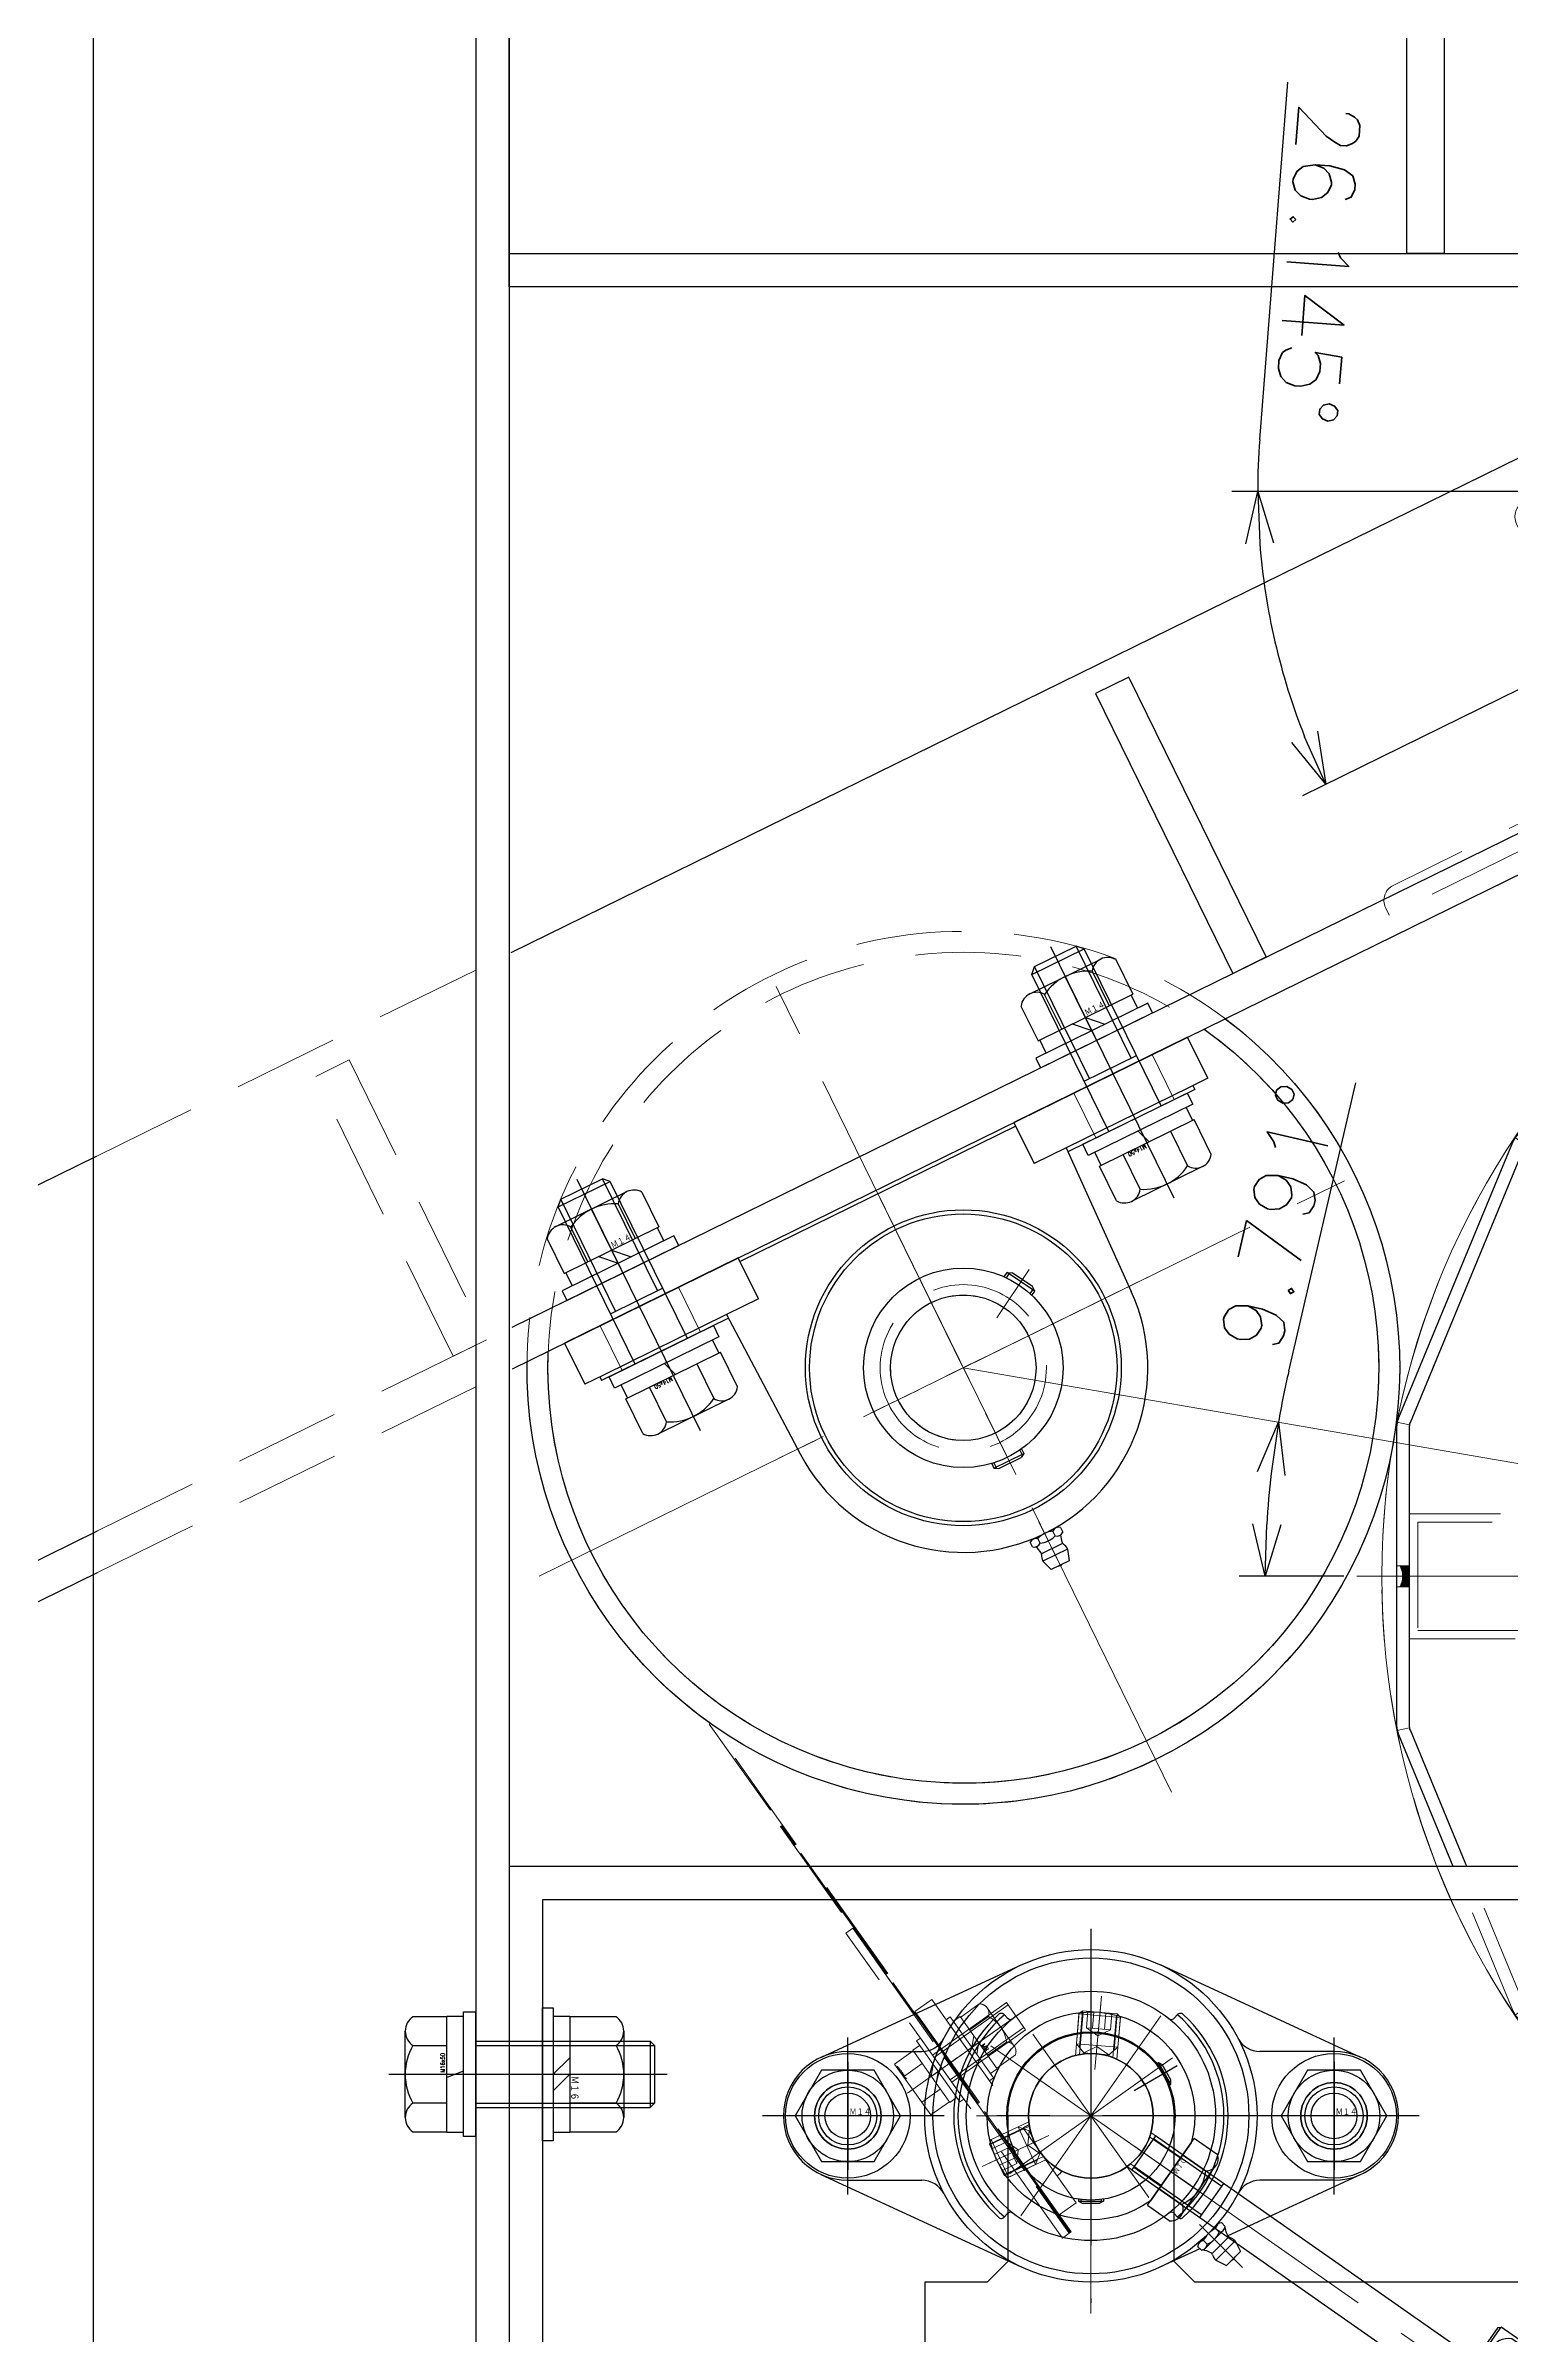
# Model space of a CAD drawing. Header units: millimetres. Extents: x -8731 to 85711, y -14522 to 31379.
# Drawn here: x 24417 to 24769, y 17701 to 18252 of the extents above; entities that cross this region are included whole.
import ezdxf

# ---------------------------------------------------------------- set-up
doc = ezdxf.new("R2010")
doc.units = ezdxf.units.MM
doc.header["$LTSCALE"] = 4
doc.header["$PDMODE"] = 99
doc.header["$PDSIZE"] = 1
for name, pattern in [('CENTER2', [28.575, 19.05, -3.175, 3.175, -3.175]), ('HIDDEN', [9.525, 6.35, -3.175]), ('PHANTOM2', [31.75, 15.875, -3.175, 3.175, -3.175, 3.175, -3.175])]:
    doc.linetypes.add(name, pattern=pattern)
for name, color, linetype, lineweight in [('04_HIDDEN', 2, 'HIDDEN', 13), ('05_CENTER', 4, 'CENTER2', 13), ('06_PHANTOM', 2, 'PHANTOM2', 13)]:
    doc.layers.add(name, color=color, linetype=linetype, lineweight=lineweight)
doc.layers.add('10_DRAFT', color=8, linetype='Continuous', lineweight=0, plot=False)
doc.styles.add('KANJI0', font='txt.shx', dxfattribs={"width": 0.9, "height": 30, "bigfont": 'bigfont'})
doc.styles.add('KSS_TXT', font='txt.shx', dxfattribs={"bigfont": 'extfont2.shx'})
doc.styles.add('KSS_TXT_L', font='txt.shx', dxfattribs={"height": 9, "bigfont": 'extfont2.shx'})
doc.dimstyles.new('KSS_DIM', dxfattribs={"dimscale": 3, "dimtxt": 3, "dimasz": 2.5, "dimexe": 1.25, "dimexo": 0.625, "dimtad": 1, "dimdsep": 46, "dimtxsty": 'KSS_TXT', "dimblk": 'OPEN30', "dimcen": 0, "dimazin": 2, "dimtfac": 0.75, "dimtmove": 0, "dimatfit": 3, "dimldrblk": 'OPEN30', "dimfxl": 1, "dimtolj": 1, "dimarcsym": 0})

# ---------------------------------------------------------------- blocks, each defined once
blk = doc.blocks.new('M14Nv_1_1_1')
at = {"color": 0, "linetype": 'CENTER2'}
for p, q in [((0, -18.89), (0, 18.89)), ((18.89, 0), (-18.89, 0))]:
    blk.add_line(p, q, dxfattribs=at)
at = {"color": 0}
for p, q in [((-6.35, 11), (-12.7, 0)), ((6.35, 11), (-6.35, 11)), ((12.7, 0), (6.35, 11)), ((-12.7, 0), (-6.35, -11)), ((6.35, -11), (12.7, 0)), ((-6.35, -11), (6.35, -11))]:
    blk.add_line(p, q, dxfattribs=at)
for radius in [15, 11, 7, 5.5]:
    blk.add_circle((0, 0), radius, dxfattribs=at)
at = {"layer": '10_DRAFT', "ltscale": 3, "style": 'KANJI0', "width": 0.82}
blk.add_text('Ｍ１４', height=1.5, dxfattribs=at).set_placement((0.39, 0.1))
blk = doc.blocks.new('MUCAFL206a_1_1')
at = {"color": 0, "linetype": 'CENTER2'}
for p, q in [((0, -45), (0, 45)), ((-26.16, 26.16), (-36.49, 36.49)), ((-58.5, -13), (-58.5, 13)), ((58.5, -13), (58.5, 13)), ((-79, 0), (79, 0)), ((-20.78, -12), (-10.39, -6))]:
    blk.add_line(p, q, dxfattribs=at)
at = {"color": 0}
for p, q in [((-35.99, 32.6), (-32.6, 35.99)), ((-34.72, 30.05), (-30.05, 34.72)), ((-29.17, 33.13), (-33.13, 29.17)), ((-30.05, 34.72), (-32.6, 35.99)), ((-26.23, 31.95), (-16.75, 36.32)), ((64.99, 14.08), (16.75, 36.32)), ((-64.99, 14.08), (-32.94, 28.86)), ((-34.72, 30.05), (-35.99, 32.6)), ((-31.84, 27.56), (-27.56, 31.84)), ((-30.87, 28.01), (-29.98, 27.12)), ((-26.14, 30.43), (-30.43, 26.14)), ((-28.01, 30.87), (-27.12, 29.98)), ((-26.58, 32.29), (-25.69, 31.4)), ((-31.4, 25.69), (-32.29, 26.58)), ((-20.14, 23.55), (-20.79, 24.31)), ((20.14, 23.55), (20.79, 24.31)), ((-3, 20.5), (-2.13, 21)), ((-3, 20.03), (-3, 20.5)), ((3, 20.5), (-3, 20.5)), ((-2.45, 20.1), (-2.45, 20.82)), ((2.13, 21), (-2.13, 21)), ((3, 20.5), (2.13, 21)), ((2.45, 20.1), (2.45, 20.82)), ((3, 20.03), (3, 20.5)), ((-58.5, 15.5), (-40.67, 15.5)), ((58.5, 15.5), (40.67, 15.5)), ((-18.84, -7.42), (-19.25, -7.65)), ((-19.25, -7.65), (-19.25, -8.65)), ((-19.25, -7.65), (-16.25, -12.85)), ((-18.63, -7.93), (-19.25, -8.29)), ((-19.25, -8.65), (-17.12, -12.35)), ((-64.99, -14.08), (-16.75, -36.32)), ((-58.5, -15.5), (-40.67, -15.5)), ((-16.25, -12.85), (-17.12, -12.35)), ((-16.18, -12.17), (-16.8, -12.53)), ((-15.84, -12.61), (-16.25, -12.85)), ((64.99, -14.08), (16.75, -36.32)), ((58.5, -15.5), (40.67, -15.5)), ((-20.14, -23.55), (-20.79, -24.31)), ((20.14, -23.55), (20.79, -24.31))]:
    blk.add_line(p, q, dxfattribs=at)
for centre, radius in [((0, 0), 40), ((0, 0), 38), ((0, 0), 30), ((0, 0), 20.25), ((0, 0), 15), ((-58.5, 0), 8), ((58.5, 0), 8)]:
    blk.add_circle(centre, radius, dxfattribs=at)
for centre, radius, start, end in [((-33.24, 33.24), 1.59, 114.555, 155.445), ((-32.39, 32.39), 3.3, 17.9467, 45), ((-28.48, 33.65), 0.8, 197.9467, 240.2157), ((-32.39, 32.39), 3.3, 225, 252.0533), ((-33.65, 28.48), 0.8, 29.7843, 72.0533), ((-38.16, 25.9), 6, 9.3198, 29.7843), ((-30.74, 26.45), 1.56, 94.7398, 175.2602), ((-25.67, 25.67), 5.7, 114.2291, 155.7709), ((-32.31, 32.31), 5.7, 294.2291, 335.7709), ((-25.9, 38.16), 6, 240.2157, 260.6802), ((-26.45, 30.74), 1.56, 94.7398, 175.2602), ((-27.25, 31.53), 1.56, 274.7398, 355.2602), ((0, 0), 33, 132.3324, 227.6676), ((0, 0), 32, 130.5416, 229.4584), ((-31.53, 27.25), 1.56, 274.7398, 355.2602), ((-21.55, 23.66), 1, 40.5416, 132.3324), ((-19.38, 24.2), 1, 220.5416, 308.693), ((19.38, 24.2), 1, 231.307, 319.4584), ((21.55, 23.66), 1, 47.6676, 139.4584), ((0, 0), 32, 310.5416, 49.4584), ((0, 0), 33, 312.3324, 47.6676), ((-40.67, 21.5), 6, 270, 332.1349), ((40.67, 21.5), 6, 207.8651, 270), ((-58.5, 0), 15.5, 90, 270), ((58.5, 0), 15.5, 270, 90), ((-40.67, -21.5), 6, 27.8651, 90), ((40.67, -21.5), 6, 90, 152.1349), ((-21.55, -23.66), 1, 227.6676, 319.4584), ((-19.38, -24.2), 1, 51.307, 139.4584), ((19.38, -24.2), 1, 40.5416, 128.693), ((21.55, -23.66), 1, 220.5416, 312.3324)]:
    blk.add_arc(centre, radius, start, end, dxfattribs=at)
blk = doc.blocks.new('M10Nu_1_1_1')
at = {"color": 0}
for p, q in [((-9.8, 0), (-9.8, 6.69)), ((-7.35, 8), (7.35, 8)), ((-4.9, 0), (-4.9, 6.69)), ((4.9, 6.69), (4.9, 0)), ((9.8, 6.69), (9.8, 0)), ((-9.8, 0), (9.8, 0))]:
    blk.add_line(p, q, dxfattribs=at)
at = {"color": 0, "linetype": 'CENTER2'}
blk.add_line((0, 8), (0, 0), dxfattribs=at)
at = {"color": 0}
for centre, radius, start, end in [((-7.35, 5.06), 2.94, 33.626, 146.374), ((0, -1.8), 9.8, 60, 120), ((7.35, 5.06), 2.94, 33.626, 146.374)]:
    blk.add_arc(centre, radius, start, end, dxfattribs=at)
at = {"layer": '10_DRAFT', "style": 'KANJI0', "width": 0.82}
blk.add_text('Ｍ１０', height=1.25, dxfattribs=at).set_placement((0.26, 0.12))
blk = doc.blocks.new('A$C20721D5E_1_1_1')
at = {"color": 0}
blk.add_line((-174, 5), (-174, -5), dxfattribs=at)
at = {"color": 0, "linetype": 'HIDDEN'}
for p, q in [((-20, -5), (-20, 5)), ((0, 4.19), (-20, 4.19)), ((0, -4.19), (-20, -4.19))]:
    blk.add_line(p, q, dxfattribs=at)
at = {"color": 0}
blk.add_lwpolyline([(0, -5), (-174, -5), (-175, -4), (-175, 4), (-174, 5), (0, 5)], close=True, dxfattribs=at)
at = {"layer": '05_CENTER'}
blk.add_line((-177.27, 0), (2.62, 0), dxfattribs=at)
blk = doc.blocks.new('A$C61520A35_1_1_1')
at = {"color": 0}
blk.add_line((-23.5, 8.53), (-23.5, -8.53), dxfattribs=at)
blk.add_circle((0, 0), 15, dxfattribs=at)
blk.add_arc((0, 0), 25, 199.9484, 160.0516, dxfattribs=at)
at = {"layer": '04_HIDDEN'}
for p, q in [((7.92, 23.71), (2.74, 14.75)), ((8.87, 23.37), (3.76, 14.52)), ((15.8, 19.37), (10.69, 10.52)), ((16.58, 18.71), (11.4, 9.75)), ((-23.5, 5), (-14.14, 5)), ((-23.5, 4), (-14.46, 4)), ((-23.5, -4), (-14.46, -4)), ((-23.5, -5), (-14.14, -5)), ((15.8, -19.37), (10.69, -10.52)), ((16.58, -18.71), (11.4, -9.75)), ((7.92, -23.71), (2.74, -14.75)), ((8.87, -23.37), (3.76, -14.52))]:
    blk.add_line(p, q, dxfattribs=at)
at = {"layer": '05_CENTER'}
for p, q in [((0, 29.39), (0, -29.39)), ((5.59, 9.69), (14.44, 25.01)), ((-29.39, 0), (29.39, 0)), ((5.59, -9.69), (14.44, -25.01))]:
    blk.add_line(p, q, dxfattribs=at)
blk = doc.blocks.new('SCS10-12a_1_1_1')
at = {"color": 0}
for p, q in [((0, 14.5), (0.5, 15)), ((0, 14.5), (0, -14.5)), ((0.5, 15), (0.5, -15)), ((0.5, 15), (11.5, 15)), ((11.5, 15), (11.5, -15)), ((11.5, 15), (12, 14.5)), ((12, 14.5), (12, -14.5)), ((0, -14.5), (0.5, -15)), ((0.5, -15), (11.5, -15)), ((4.24, -14.14), (7.76, -14.14)), ((12, -14.5), (11.5, -15))]:
    blk.add_line(p, q, dxfattribs=at)
at = {"color": 0, "linetype": 'HIDDEN'}
for p, q in [((0.5, 5), (0, 5.5)), ((0.5, 5), (11.5, 5)), ((12, 5.5), (11.5, 5)), ((0, -5.5), (0.5, -5)), ((0.5, -5), (11.5, -5)), ((11.5, -5), (12, -5.5))]:
    blk.add_line(p, q, dxfattribs=at)
at = {"color": 0, "linetype": 'CENTER2'}
for p, q in [((6, -4.31), (6, -15.69)), ((0.31, -10), (11.69, -10))]:
    blk.add_line(p, q, dxfattribs=at)
at = {"color": 0}
blk.add_circle((6, -10), 2.25, dxfattribs=at)
blk.add_arc((6, -10), 4.5, 293.0044, 246.9956, dxfattribs=at)
at = {"layer": '10_DRAFT'}
blk.add_line((0, 0), (12, 0), dxfattribs=at)
blk = doc.blocks.new('A$C21C31411_1_1_1')
at = {"color": 0}
for p, q in [((-48, 25), (-48, -25)), ((-2, 25), (-2, -25))]:
    blk.add_line(p, q, dxfattribs=at)
blk.add_lwpolyline([(-48, -25), (-2, -25), (0, -23), (0, 23), (-2, 25), (-48, 25), (-50, 23), (-50, -23)], close=True, dxfattribs=at)
at = {"layer": '04_HIDDEN'}
for p, q in [((-50, 5.1), (0, 5.1)), ((-50, -5.1), (0, -5.1))]:
    blk.add_line(p, q, dxfattribs=at)
at = {"layer": '10_DRAFT'}
blk.add_line((-50, 0), (0, 0), dxfattribs=at)
blk = doc.blocks.new('MSSU10-12a_1_1_1')
at = {"color": 0}
for p, q in [((-10, 4.19), (-9.19, 5)), ((-10, 4.19), (-10, -4.19)), ((-10, 4.19), (-1.19, 4.19)), ((-9.19, 5), (-2, 5)), ((-9.19, 5), (-9.19, -5)), ((0, 3), (-2, 5)), ((-2, 5), (-2, -5)), ((0, -3), (0, 3)), ((-10, -4.19), (-1.19, -4.19)), ((-10, -4.19), (-9.19, -5)), ((-9.19, -5), (-2, -5)), ((0, -3), (-2, -5))]:
    blk.add_line(p, q, dxfattribs=at)
at = {"layer": '04_HIDDEN', "color": 0}
for p, q in [((-6, 2.89), (-10, 2.89)), ((-10, 1.44), (-6, 1.44)), ((-6, 2.89), (-6, -2.89)), ((-4.33, 0), (-6, 2.89)), ((-4.33, 0), (-6, -2.89)), ((0, 3), (-1.73, 0)), ((0, -3), (-1.73, 0)), ((-10, -1.44), (-6, -1.44)), ((-10, -2.89), (-6, -2.89))]:
    blk.add_line(p, q, dxfattribs=at)
at = {"layer": '05_CENTER', "color": 0}
blk.add_line((2, 0), (-12, 0), dxfattribs=at)
blk = doc.blocks.new('A$C11F7754A_1_1_1')
for name, p in [('A$C61520A35_1_1_1', (0, 0)), ('A$C21C31411_1_1_1', (-121.5, 0)), ('A$C20721D5E_1_1_1', (-15.5, 0))]:
    blk.add_blockref(name, p)
at = {"color": 4, "rotation": 180}
blk.add_blockref('SCS10-12a_1_1_1', (-171.5, 0), dxfattribs=at)
at = {"color": 4, "xscale": -1, "rotation": 180}
blk.add_blockref('SCS10-12a_1_1_1', (-121.5, 0), dxfattribs=at)
at = {"rotation": 90}
blk.add_blockref('M10Nu_1_1_1', (-23.5, 0), dxfattribs=at)
at = {"layer": '04_HIDDEN', "color": 4, "rotation": 240.0000000000091}
blk.add_blockref('MSSU10-12a_1_1_1', (7.5, 12.99), dxfattribs=at)
at = {"layer": '04_HIDDEN', "color": 4, "xscale": -1, "rotation": 300.0000000000032}
blk.add_blockref('MSSU10-12a_1_1_1', (7.5, -12.99), dxfattribs=at)
blk = doc.blocks.new('A$C27AD2B2D_1_1_1')
at = {"color": 0}
for p, q in [((42, 1230), (42, 16)), ((50, 858), (2550, 858))]:
    blk.add_line(p, q, dxfattribs=at)
for points in [[(-40, 1230), (50, 1230), (50, 16), (-50, 16), (-50, 1220)], [(50, 950), (2550, 950), (2550, 850), (50, 850)], [(266, 943), (275, 943), (275, 858), (266, 858)]]:
    blk.add_lwpolyline(points, close=True, dxfattribs=at)
at = {"layer": '05_CENTER'}
blk.add_line((60.96, 420), (31.35, 420), dxfattribs=at)
blk = doc.blocks.new('A$C630344D5_1_1_1')
at = {"color": 0}
blk.add_lwpolyline([(1160, 150.2), (280, 150.2, -0.037623), (275.52, 150.54), (28.38, 187.87, 1.096072), (6.32, -189.89), (309, -179.82, -0.030069), (312.61, -179.91), (1997.39, -326.79, 0.610481), (2025.81, -281.61), (1921.29, -105.09, -0.309422), (1923.51, -71.27), (2106.95, 162.34, 0.68117), (2034, 286.77), (1164.64, 150.56, -0.038872), (1160, 150.2)], format="xyb", dxfattribs=at)
blk = doc.blocks.new('A$C3B8279DF_1_1')
at = {"color": 0}
for p, q in [((0, 0), (0, -75)), ((0, 0), (75, 0)), ((75, -2), (75, 0)), ((14.5, -6), (71, -6)), ((6, -71), (6, -14.5)), ((2, -75), (0, -75))]:
    blk.add_line(p, q, dxfattribs=at)
for centre, radius, start, end in [((71, -2), 4, 270, 0), ((14.5, -14.5), 8.5, 90, 180), ((2, -71), 4, 270, 0)]:
    blk.add_arc(centre, radius, start, end, dxfattribs=at)
blk = doc.blocks.new('A$C1FC96EE0_1_1_1')
at = {"color": 0}
for p, q in [((-36, 935), (-36, 534.32)), ((-36, 423.13), (-36, -15))]:
    blk.add_line(p, q, dxfattribs=at)
for points in [[(45, 494.94), (45, 930), (40, 935), (-45, 935), (-45, 538.69)], [(-45, 427.5), (-45, -15), (15, -15), (45, 15), (45, 383.75)]]:
    blk.add_lwpolyline(points, dxfattribs=at)
blk.add_lwpolyline([(-36, 221), (39, 221), (39, 230), (-36, 230)], close=True, dxfattribs=at)
at = {"layer": '04_HIDDEN'}
for p, q in [((-45, 538.69), (-45, 427.5)), ((-36, 534.32), (-36, 423.13)), ((45, 494.94), (45, 383.75))]:
    blk.add_line(p, q, dxfattribs=at)
blk.add_lwpolyline([(-36, 439), (39, 439), (39, 430), (-36, 430)], close=True, dxfattribs=at)
at = {"layer": '05_CENTER'}
for p, q in [((-29.32, 393.5), (-51.71, 393.5)), ((-29.32, 266.5), (-51.71, 266.5))]:
    blk.add_line(p, q, dxfattribs=at)
at = {"layer": '10_DRAFT'}
for p, q in [((-92.6, 325.53), (-92.6, 334.47)), ((-97.07, 330), (-88.13, 330))]:
    blk.add_line(p, q, dxfattribs=at)
at = {"layer": '04_HIDDEN', "rotation": 90}
blk.add_blockref('A$C3B8279DF_1_1', (-40, 115), dxfattribs=at)
blk = doc.blocks.new('MUCP207a_1')
at = {"color": 0}
for p, q in [((-3.3, 97.8), (-2.4, 100.5)), ((-2.4, 100.5), (2.4, 100.5)), ((3.3, 97.8), (2.4, 100.5)), ((-4.04, 92.37), (-4.04, 93.63)), ((-3.3, 97.8), (3.3, 97.8)), ((-2.8, 96.05), (2.8, 96.05)), ((-2.02, 93.63), (-2.02, 92.37)), ((2.02, 93.63), (2.02, 92.37)), ((4.04, 93.63), (4.04, 92.37)), ((3.03, 92), (-3.03, 92)), ((-4, 72.5), (-2.96, 73.1)), ((-4, 71.26), (-4, 72.5)), ((4, 72.5), (-4, 72.5)), ((-3.45, 71.35), (-3.45, 72.82)), ((2.96, 73.1), (-2.96, 73.1)), ((4, 72.5), (2.96, 73.1)), ((3.45, 71.35), (3.45, 72.82)), ((4, 71.26), (4, 72.5)), ((-45.5, 11), (-44.38, 48.91)), ((45.5, 11), (44.38, 48.91)), ((-22.49, 39.23), (-23.56, 38.61)), ((-22.29, 38.71), (-23.56, 37.98)), ((-23.56, 38.61), (-23.56, 37.41)), ((-23.56, 38.61), (-19.56, 31.69)), ((-23.56, 37.41), (-20.6, 32.29)), ((-19.56, 31.69), (-20.6, 32.29)), ((-18.84, 32.74), (-20.11, 32)), ((-18.49, 32.3), (-19.56, 31.69)), ((-79.5, 12), (-45.47, 12)), ((-79.5, 11), (-79.5, 12)), ((45.47, 12), (79.5, 12)), ((79.5, 11), (79.5, 12)), ((-83.5, 11), (-83.5, 0)), ((-83.5, 11), (-78.5, 11)), ((-78.5, 11), (-45.5, 11)), ((-45.5, 11), (-36.95, 11)), ((-36.95, 0), (-36.95, 11)), ((36.95, 11), (45.5, 11)), ((36.95, 11), (36.95, 0)), ((45.5, 11), (78.5, 11)), ((78.5, 11), (83.5, 11)), ((83.5, 0), (83.5, 11)), ((-83.5, 0), (-36.95, 0)), ((-36.95, 1), (36.95, 1)), ((36.95, 0), (83.5, 0))]:
    blk.add_line(p, q, dxfattribs=at)
for radius in [38, 37, 24, 17.5]:
    blk.add_circle((0, 47.6), radius, dxfattribs=at)
for centre, radius, start, end in [((0, 99.01), 1.59, 69.555, 110.445), ((-3.03, 92.44), 1.56, 49.7398, 130.2602), ((0, 97.8), 3.3, 180, 208.0616), ((-8.79, 96.42), 6, 336.1715, 353.8983), ((-3.62, 95.87), 0.8, 353.8983, 28.0616), ((0, 88.3), 5.7, 69.2291, 110.7709), ((3.03, 92.44), 1.56, 49.7398, 130.2602), ((3.62, 95.87), 0.8, 151.9384, 186.1017), ((8.79, 96.42), 6, 186.1017, 203.8285), ((0, 97.8), 3.3, 331.9384, 0), ((0, 47.6), 44.4, 1.6912, 178.3088), ((-3.03, 93.56), 1.56, 229.7398, 310.2602), ((0, 97.7), 5.7, 249.2291, 290.7709), ((3.03, 93.56), 1.56, 229.7398, 310.2602)]:
    blk.add_arc(centre, radius, start, end, dxfattribs=at)
at = {"layer": '04_HIDDEN', "color": 0}
for p, q in [((-74, 12), (-74, 0)), ((-53, 12), (-53, 0)), ((53, 12), (53, 0)), ((74, 12), (74, 0))]:
    blk.add_line(p, q, dxfattribs=at)
at = {"layer": '05_CENTER', "color": 0}
for p, q in [((0, 0), (0, 102.47)), ((-49.42, 47.6), (49.42, 47.6)), ((-24.68, 33.35), (-12.56, 40.35)), ((-63.5, 17), (-63.5, -5)), ((63.5, 17), (63.5, -5))]:
    blk.add_line(p, q, dxfattribs=at)
blk = doc.blocks.new('A$C09CE55E7_1_1_1')
at = {"color": 0}
for p, q in [((-9.52, 17.5), (9.52, 17.5)), ((-12.7, 15.8), (-12.7, 6.5)), ((-6.35, 6.5), (-6.35, 15.8)), ((6.35, 15.8), (6.35, 6.5)), ((12.7, 15.8), (12.7, 6.5)), ((12.7, 6.5), (-12.7, 6.5)), ((-12.25, 3), (-12.25, 6.5)), ((-0.64, 6.5), (0.64, 3)), ((12.25, 6.5), (12.25, 3)), ((-14, 0), (-14, 3)), ((-14, 3), (14, 3)), ((14, 0), (-14, 0)), ((-7, 0), (-7, -42.1)), ((7, 0), (7, -42.1)), ((14, 3), (14, 0)), ((7, -13.5), (-7, -13.5)), ((-5.6, -13.5), (-5.6, -43.5)), ((5.6, -13.5), (5.6, -43.5)), ((-7, -42.1), (-5.6, -43.5)), ((7, -42.1), (-7, -42.1)), ((5.6, -43.5), (-5.6, -43.5)), ((7, -42.1), (5.6, -43.5))]:
    blk.add_line(p, q, dxfattribs=at)
at = {"color": 0, "linetype": 'CENTER2'}
blk.add_line((0, -46.09), (0, 21.25), dxfattribs=at)
at = {"color": 0}
for centre, radius, start, end in [((-9.52, 13.69), 3.81, 33.626, 146.374), ((0, 4.8), 12.7, 60, 120), ((9.52, 13.69), 3.81, 33.626, 146.374)]:
    blk.add_arc(centre, radius, start, end, dxfattribs=at)
at = {"layer": '10_DRAFT', "ltscale": 3, "style": 'KANJI0', "width": 0.82}
blk.add_text('M14x50', height=1, dxfattribs=at).set_placement((0.53, 6.6))
blk = doc.blocks.new('M14Nza_1_1_1')
at = {"color": 0}
for p, q in [((-9.52, 17.1), (9.52, 17.1)), ((-12.7, 15.4), (-12.7, 6.1)), ((-6.35, 6.1), (-6.35, 15.4)), ((6.35, 15.4), (6.35, 6.1)), ((12.7, 15.4), (12.7, 6.1)), ((-12.7, 6.1), (12.7, 6.1)), ((-12.25, 2.6), (-12.25, 6.1)), ((-3.5, 6.1), (0, 2.6)), ((0, 6.1), (3.5, 2.6)), ((12.25, 6.1), (12.25, 2.6))]:
    blk.add_line(p, q, dxfattribs=at)
at = {"color": 0, "linetype": 'CENTER2'}
blk.add_line((0, 0), (0, 17.1), dxfattribs=at)
at = {"color": 0}
blk.add_lwpolyline([(-15, 0), (15, 0), (15, 2.6), (-15, 2.6)], close=True, dxfattribs=at)
for centre, radius, start, end in [((-9.52, 13.29), 3.81, 33.626, 146.374), ((0, 4.4), 12.7, 60, 120), ((9.52, 13.29), 3.81, 33.626, 146.374)]:
    blk.add_arc(centre, radius, start, end, dxfattribs=at)
at = {"layer": '10_DRAFT', "ltscale": 3, "style": 'KANJI0', "width": 0.82}
blk.add_text('Ｍ１４', height=1.5, dxfattribs=at).set_placement((0.39, 6.2))
blk = doc.blocks.new('A$C6DCD7F69_1_1_1')
at = {"color": 0}
for radius in [105, 99.95, 20, 17.5]:
    blk.add_circle((0, 0), radius, dxfattribs=at)
at = {"layer": '05_CENTER'}
for p, q in [((0, 113.74), (0, -113.74)), ((113.74, 0), (-113.74, 0))]:
    blk.add_line(p, q, dxfattribs=at)
blk = doc.blocks.new('A$C6A3B1DDC_1_1_1')
for radius, start, end in [(105, 243.0423, 116.9577), (99.95, 241.56, 118.44)]:
    blk.add_arc((72.6, 300), radius, start, end)
for name, p, xscale, rotation in [('A$C1FC96EE0_1_1_1', (-20, -30), -0.9999999999999998, 1.198871602466027e-08), ('A$C09CE55E7_1_1_1', (37, 363.5), -1, 270), ('M14Nza_1_1_1', (16, 363.5), -0.9999999999999999, 90), ('A$C09CE55E7_1_1_1', (37, 236.5), -1, 270), ('M14Nza_1_1_1', (16, 236.5), -0.9999999999999999, 90)]:
    blk.add_blockref(name, p, dxfattribs=dict(xscale=xscale, rotation=rotation))
at = {"color": 4, "xscale": -1, "rotation": 270}
blk.add_blockref('MUCP207a_1', (25, 300), dxfattribs=at)
at = {"layer": '04_HIDDEN', "rotation": 359.9999999999856}
blk.add_blockref('A$C6DCD7F69_1_1_1', (72.6, 300), dxfattribs=at)
blk = doc.blocks.new('A$C616C122A_1_1')
at = {"xscale": -0.9999999999999999, "rotation": 26.14534300641222}
blk.add_blockref('A$C6A3B1DDC_1_1_1', (-62.67, -6.61), dxfattribs=at)
blk = doc.blocks.new('_Open30')
at = {"color": 0, "linetype": 'ByBlock', "lineweight": -2}
for p, q in [((-1, 0.268), (0, 0)), ((0, 0), (-1, -0.268)), ((0, 0), (-1, 0))]:
    blk.add_line(p, q, dxfattribs=at)
blk = doc.blocks.new('*D4822')
at = {"layer": '10_DRAFT', "color": 0, "lineweight": -2, "transparency": 16777216}
for p, q in [((24715.87, 17932.8), (24731.99, 18002.2)), ((24729.13, 17883.47), (24703.96, 17883.47))]:
    blk.add_line(p, q, dxfattribs=at)
for start, end in [(166.9234, 170.2086), (173.4937, 176.7148)]:
    blk.add_arc((24928.25, 17883.47), 218.04, start, end, dxfattribs=at)
at = {"layer": 'Defpoints', "color": 0, "transparency": 16777216}
for p in [(24637.55, 17933.64), (24710.57, 17895.88), (24732.26, 17883.47), (24928.25, 17883.47), (25124.25, 17883.47)]:
    blk.add_point(p, dxfattribs=at)
at = {"layer": '10_DRAFT', "color": 0, "lineweight": -2, "transparency": 16777216, "xscale": 12.5, "yscale": 12.5, "zscale": 12.5}
for p, rotation in [((24713.39, 17920.55), 81.85113942510439), ((24710.21, 17883.47), 268.3574164453772)]:
    blk.add_blockref('_Open30', p, dxfattribs=dict(at, rotation=rotation))
at = {"layer": '10_DRAFT', "color": 0, "transparency": 16777216, "insert": (24713.58, 17969.91), "char_height": 15, "attachment_point": 5, "rotation": 76.9234, "style": 'KSS_TXT'}
blk.add_mtext('\\A1;9.791°', dxfattribs=at)
blk = doc.blocks.new('*D4823')
at = {"layer": '10_DRAFT', "color": 0, "lineweight": -2, "transparency": 16777216}
for p, q in [((24708.88, 18156.96), (24715.62, 18242.95)), ((24809.31, 18144.47), (24702.14, 18144.47)), ((24840.58, 18130.89), (24719.14, 18071.27))]:
    blk.add_line(p, q, dxfattribs=at)
for start, end in [(175.5188, 180), (184.4812, 201.6641)]:
    blk.add_arc((24868.25, 18144.47), 159.86, start, end, dxfattribs=at)
at = {"layer": 'Defpoints', "color": 0, "transparency": 16777216}
for p in [(24893.12, 18156.68), (24812.44, 18144.47), (24924.07, 18144.47), (24843.39, 18132.26), (24715.73, 18096.58)]:
    blk.add_point(p, dxfattribs=at)
at = {"layer": '10_DRAFT', "color": 0, "lineweight": -2, "transparency": 16777216, "xscale": 12.5, "yscale": 12.5, "zscale": 12.5}
for p, rotation in [((24708.39, 18144.47), 92.2405981483389), ((24724.75, 18074.03), 293.904744846084)]:
    blk.add_blockref('_Open30', p, dxfattribs=dict(at, rotation=rotation))
at = {"layer": '10_DRAFT', "color": 0, "transparency": 16777216, "insert": (24722.84, 18199.12), "char_height": 15, "attachment_point": 5, "rotation": 265.5188, "style": 'KSS_TXT'}
blk.add_mtext('\\A1;26.145°', dxfattribs=at)
blk = doc.blocks.new('A$C32DA1F60_1_1_1')
at = {"color": 0}
blk.add_lwpolyline([(-0.3, -50), (0, -50), (0, 100), (-0.3, 100)], close=True, dxfattribs=at)
at = {"layer": '10_DRAFT'}
for p, q in [((0, 2.5), (-0.3, 2.5)), ((0, 0), (-0.3, 0)), ((0, -2.5), (-0.3, -2.5))]:
    blk.add_line(p, q, dxfattribs=at)
blk = doc.blocks.new('A$C35C9035B_1_1_1')
at = {"color": 0}
blk.add_lwpolyline([(2, 40), (0, 40), (0, -50), (2, -50)], close=True, dxfattribs=at)
at = {"layer": '05_CENTER'}
blk.add_line((-2.58, 0), (4.67, 0), dxfattribs=at)
blk = doc.blocks.new('A$C186E791B_1_1_1')
at = {"color": 0}
blk.add_lwpolyline([(15, -15), (20, -15), (20, 45), (15, 45)], close=True, dxfattribs=at)
blk.add_circle((0, 0), 15, dxfattribs=at)
at = {"color": 3}
for start, end in [(90, 103.5552), (256.4279, 270)]:
    blk.add_arc((15, 0), 7.04, start, end, dxfattribs=at)
at = {"layer": '05_CENTER'}
for p, q in [((24.07, 30), (10.92, 30)), ((0, -24.07), (0, 24.07)), ((24.07, 0), (-24.07, 0))]:
    blk.add_line(p, q, dxfattribs=at)
blk = doc.blocks.new('A$C1E9F6952_1_1')
at = {"color": 0}
blk.add_lwpolyline([(0.3, -50), (0, -50), (0, 70), (0.3, 70)], close=True, dxfattribs=at)
at = {"layer": '10_DRAFT'}
for p, q in [((0, 2.5), (0.3, 2.5)), ((0, 0), (0.3, 0)), ((0, -2.5), (0.3, -2.5))]:
    blk.add_line(p, q, dxfattribs=at)
blk = doc.blocks.new('A$C46CB4146_1_1_1')
at = {"color": 0}
for p, q in [((-7.51, 8.7), (7.51, 8.7)), ((-7.51, 3.2), (-7.51, 8.7)), ((-3.75, 3.2), (-3.75, 8.7)), ((3.75, 3.2), (3.75, 8.7)), ((7.51, 3.2), (7.51, 8.7)), ((-9, 1.2), (9, 1.2)), ((-9, 1.2), (-9, 0)), ((-7.7, 3.2), (-7.7, 1.2)), ((7.7, 3.2), (-7.7, 3.2)), ((0, 1.2), (-2, 3.2)), ((0, 3.2), (2, 1.2)), ((7.7, 1.2), (7.7, 3.2)), ((9, 0), (9, 1.2)), ((-9, 0), (9, 0))]:
    blk.add_line(p, q, dxfattribs=at)
at = {"color": 0, "linetype": 'CENTER2'}
blk.add_line((0, -23.3), (0, 10.2), dxfattribs=at)
at = {"color": 0, "linetype": 'HIDDEN'}
for p, q in [((-4, -21.8), (-4, 0)), ((-3.32, -21.8), (-3.32, 0)), ((3.32, -21.8), (3.32, 0)), ((4, -21.8), (4, 0)), ((-4, -21.8), (4, -21.8))]:
    blk.add_line(p, q, dxfattribs=at)
at = {"layer": '10_DRAFT', "style": 'KSS_TXT_L'}
blk.add_text('BT-M8x25L,SW,PW', height=0.3, dxfattribs=at).set_placement((2.97, 8.36))
blk = doc.blocks.new('M8Nza_1_1_1')
at = {"color": 0}
for p, q in [((-7.5, 8.69), (-7.5, 3.2)), ((5.62, 9.7), (-5.63, 9.7)), ((-3.75, 3.2), (-3.75, 8.69)), ((3.75, 8.69), (3.75, 3.2)), ((7.5, 3.2), (7.5, 8.69)), ((-7.7, 3.2), (7.7, 3.2)), ((-7.7, 3.2), (-7.7, 1.2)), ((0, 1.2), (-2, 3.2)), ((0, 3.2), (2, 1.2)), ((7.7, 3.2), (7.7, 1.2))]:
    blk.add_line(p, q, dxfattribs=at)
at = {"color": 0, "linetype": 'CENTER2'}
blk.add_line((0, 9.7), (0, 0), dxfattribs=at)
at = {"color": 0}
blk.add_lwpolyline([(-9, 1.2), (9, 1.2), (9, 0), (-9, 0)], close=True, dxfattribs=at)
for centre, radius, start, end in [((-5.63, 7.45), 2.25, 33.626, 146.374), ((0, 2.2), 7.5, 60, 120), ((5.62, 7.45), 2.25, 33.626, 146.374)]:
    blk.add_arc(centre, radius, start, end, dxfattribs=at)
at = {"layer": '10_DRAFT', "style": 'KSS_TXT'}
blk.add_text('M8', height=1, dxfattribs=at).set_placement((0.87, 3.27))
blk = doc.blocks.new('A$C65AA1DB4_1_1')
at = {"xscale": -1}
for name, p, rotation in [('A$C32DA1F60_1_1_1', (20, 30), 1.207194344488016e-09), ('A$C46CB4146_1_1_1', (22.6, 30), 270), ('M8Nza_1_1_1', (15, 30), 90)]:
    blk.add_blockref(name, p, dxfattribs=dict(at, rotation=rotation))
at = {"rotation": 1.207194344488016e-09}
for name, p in [('A$C1E9F6952_1_1', (20.3, 30)), ('A$C35C9035B_1_1_1', (20.6, 30))]:
    blk.add_blockref(name, p, dxfattribs=at)
blk.add_blockref('A$C186E791B_1_1_1', (0, 0))
blk = doc.blocks.new('A$C478F6F38_1_1_1')
at = {"color": 0}
for points in [[(15, 0), (-15, 0), (-15, -60), (15, -60)], [(13, -2), (-13, -2), (-13, -58), (13, -58)]]:
    blk.add_lwpolyline(points, close=True, dxfattribs=at)
blk = doc.blocks.new('A$C34463D87_1_1_1')
h = blk.add_hatch(color=3)
h.dxf.hatch_style = 1
h.paths.add_polyline_path([(-2.5, 183.35), (-2.5, 185.56, 0.11176), (0, 185), (0, 183.35)])
h.paths.add_polyline_path([(0, 183.35), (0, 185, 0.111762), (2.5, 185.56), (2.5, 183.35)])
h = blk.add_hatch(color=3)
h.dxf.hatch_style = 1
h.paths.add_polyline_path([(-183.35, -2.5), (-185.56, -2.5, 0.11176), (-185, 0), (-183.35, 0)])
h.paths.add_polyline_path([(-183.35, 0), (-185, 0, 0.111762), (-185.56, 2.5), (-183.35, 2.5)])
h = blk.add_hatch(color=3)
h.dxf.hatch_style = 1
h.paths.add_polyline_path([(183.35, 2.5), (185.56, 2.5, 0.11176), (185, 0), (183.35, 0)])
h.paths.add_polyline_path([(183.35, 0), (185, 0, 0.111762), (185.56, -2.5), (183.35, -2.5)])
h = blk.add_hatch(color=3)
h.dxf.hatch_style = 1
h.paths.add_polyline_path([(2.5, -183.35), (2.5, -185.56, 0.11176), (0, -185), (0, -183.35)])
h.paths.add_polyline_path([(0, -183.35), (0, -185, 0.111762), (-2.5, -185.56), (-2.5, -183.35)])
at = {"color": 0}
for p, q in [((-38.17, 185.89), (-104.46, 158.44)), ((-37.02, 183.12), (-103.31, 155.66)), ((35.87, 186.35), (-35.87, 186.35)), ((35.87, 183.35), (-35.87, 183.35)), ((103.31, 155.66), (37.02, 183.12)), ((104.46, 158.44), (38.17, 185.89)), ((-106.4, 157.14), (-157.14, 106.4)), ((-104.28, 155.01), (-155.01, 104.28)), ((155.01, 104.28), (104.28, 155.01)), ((157.14, 106.4), (106.4, 157.14)), ((183.12, 37.02), (155.66, 103.31)), ((185.89, 38.17), (158.44, 104.46)), ((183.35, -35.87), (183.35, 35.87)), ((186.35, -35.87), (186.35, 35.87)), ((169.54, -69.8), (183.12, -37.02)), ((172.79, -69.8), (185.89, -38.17))]:
    blk.add_line(p, q, dxfattribs=at)
for radius in [32.5, 30, 27.5]:
    blk.add_circle((0, 0), radius, dxfattribs=at)
for centre, radius, start, end in [((-35.87, 180.35), 6, 90, 112.5), ((-35.87, 180.35), 3, 90, 112.5), ((35.87, 180.35), 6, 67.5, 90), ((35.87, 180.35), 3, 67.5, 90), ((-102.16, 152.89), 6, 112.5, 135), ((-102.16, 152.89), 3, 112.5, 135), ((102.16, 152.89), 3, 45, 67.5), ((102.16, 152.89), 6, 45, 67.5), ((-152.89, 102.16), 6, 135, 157.5), ((152.89, 102.16), 6, 22.5, 45), ((-152.89, 102.16), 3, 135, 157.5), ((152.89, 102.16), 3, 22.5, 45), ((180.35, 35.87), 3, 0, 22.5), ((180.35, 35.87), 6, 0, 22.5), ((180.35, -35.87), 3, 337.5, 0), ((180.35, -35.87), 6, 337.5, 0)]:
    blk.add_arc(centre, radius, start, end, dxfattribs=at)
at = {"color": 3}
for centre, start, end in [((0, 190.8), 244.4921, 295.5079), ((-190.8, 0), 334.4921, 25.5079), ((190.8, 0), 154.4921, 205.5079), ((0, -190.8), 64.4921, 115.5079)]:
    blk.add_arc(centre, 5.81, start, end, dxfattribs=at)
at = {"layer": '04_HIDDEN'}
for p, q in [((-2.5, 186.35), (-2.5, 183.35)), ((2.5, 186.35), (2.5, 183.35)), ((-158.44, 104.46), (-185.89, 38.17)), ((-155.66, 103.31), (-183.12, 37.02)), ((-186.35, 35.87), (-186.35, -35.87)), ((-183.35, 35.87), (-183.35, -35.87)), ((-186.35, 2.5), (-183.35, 2.5)), ((186.35, 2.5), (183.35, 2.5)), ((-186.35, -2.5), (-183.35, -2.5)), ((186.35, -2.5), (183.35, -2.5)), ((-185.89, -38.17), (-158.44, -104.46)), ((-183.12, -37.02), (-155.66, -103.31)), ((155.66, -103.31), (169.54, -69.8)), ((158.44, -104.46), (172.79, -69.8)), ((-155.01, -104.28), (-104.28, -155.01)), ((104.28, -155.01), (155.01, -104.28)), ((-157.14, -106.4), (-106.4, -157.14)), ((106.4, -157.14), (157.14, -106.4)), ((-104.46, -158.44), (-38.17, -185.89)), ((-103.31, -155.66), (-37.02, -183.12)), ((37.02, -183.12), (103.31, -155.66)), ((38.17, -185.89), (104.46, -158.44)), ((-35.87, -183.35), (35.87, -183.35)), ((-35.87, -186.35), (35.87, -186.35)), ((-2.5, -186.35), (-2.5, -183.35)), ((2.5, -186.35), (2.5, -183.35))]:
    blk.add_line(p, q, dxfattribs=at)
for centre, radius, start, end in [((-180.35, 35.87), 6, 157.5, 180), ((-180.35, 35.87), 3, 157.5, 180), ((-180.35, -35.87), 6, 180, 202.5), ((-180.35, -35.87), 3, 180, 202.5), ((-152.89, -102.16), 6, 202.5, 225), ((-152.89, -102.16), 3, 202.5, 225), ((152.89, -102.16), 3, 315, 337.5), ((152.89, -102.16), 6, 315, 337.5), ((-102.16, -152.89), 6, 225, 247.5), ((-102.16, -152.89), 3, 225, 247.5), ((102.16, -152.89), 3, 292.5, 315), ((102.16, -152.89), 6, 292.5, 315), ((-35.87, -180.35), 6, 247.5, 270), ((-35.87, -180.35), 3, 247.5, 270), ((35.87, -180.35), 3, 270, 292.5), ((35.87, -180.35), 6, 270, 292.5)]:
    blk.add_arc(centre, radius, start, end, dxfattribs=at)
at = {"layer": '05_CENTER'}
for p, q in [((0, -195.99), (0, 195.99)), ((195.99, 0), (-195.99, 0))]:
    blk.add_line(p, q, dxfattribs=at)
at = {"layer": '10_DRAFT'}
for p, q in [((-37.07, 186.35), (-38.17, 185.89)), ((-37.07, 186.35), (-36.47, 183.35)), ((-35.87, 186.35), (-37.07, 186.35)), ((-37.02, 183.12), (-36.47, 183.35)), ((-36.47, 183.35), (-35.87, 183.35)), ((37.07, 186.35), (35.87, 186.35)), ((35.87, 183.35), (36.47, 183.35)), ((37.07, 186.35), (36.47, 183.35)), ((36.47, 183.35), (37.02, 183.12)), ((38.17, 185.89), (37.07, 186.35)), ((-105.56, 157.98), (-106.4, 157.14)), ((-104.46, 158.44), (-105.56, 157.98)), ((-105.56, 157.98), (-103.86, 155.44)), ((-104.28, 155.01), (-103.86, 155.44)), ((-103.86, 155.44), (-103.31, 155.66)), ((103.31, 155.66), (103.86, 155.44)), ((105.56, 157.98), (103.86, 155.44)), ((103.86, 155.44), (104.28, 155.01)), ((105.56, 157.98), (104.46, 158.44)), ((106.4, 157.14), (105.56, 157.98)), ((-157.98, 105.56), (-158.44, 104.46)), ((-157.14, 106.4), (-157.98, 105.56)), ((-157.98, 105.56), (-155.44, 103.86)), ((157.98, 105.56), (155.44, 103.86)), ((157.98, 105.56), (157.14, 106.4)), ((158.44, 104.46), (157.98, 105.56)), ((-155.66, 103.31), (-155.44, 103.86)), ((-155.44, 103.86), (-155.01, 104.28)), ((155.01, 104.28), (155.44, 103.86)), ((155.44, 103.86), (155.66, 103.31)), ((-185.89, 38.17), (-186.35, 37.07)), ((-186.35, 37.07), (-183.35, 36.47)), ((-186.35, 37.07), (-186.35, 35.87)), ((-183.35, 36.47), (-183.12, 37.02)), ((-183.35, 35.87), (-183.35, 36.47)), ((183.12, 37.02), (183.35, 36.47)), ((186.35, 37.07), (183.35, 36.47)), ((183.35, 36.47), (183.35, 35.87)), ((186.35, 37.07), (185.89, 38.17)), ((186.35, 35.87), (186.35, 37.07)), ((-186.35, -35.87), (-186.35, -37.07)), ((-186.35, -37.07), (-183.35, -36.47)), ((-186.35, -37.07), (-185.89, -38.17)), ((-183.35, -36.47), (-183.35, -35.87)), ((-183.12, -37.02), (-183.35, -36.47)), ((183.35, -36.47), (183.12, -37.02)), ((183.35, -35.87), (183.35, -36.47)), ((186.35, -37.07), (183.35, -36.47)), ((185.89, -38.17), (186.35, -37.07)), ((186.35, -37.07), (186.35, -35.87)), ((-158.44, -104.46), (-157.98, -105.56)), ((-157.98, -105.56), (-155.44, -103.86)), ((-155.44, -103.86), (-155.66, -103.31)), ((-155.01, -104.28), (-155.44, -103.86)), ((155.44, -103.86), (155.01, -104.28)), ((155.66, -103.31), (155.44, -103.86)), ((157.98, -105.56), (155.44, -103.86)), ((157.98, -105.56), (158.44, -104.46)), ((-157.98, -105.56), (-157.14, -106.4)), ((157.14, -106.4), (157.98, -105.56)), ((-106.4, -157.14), (-105.56, -157.98)), ((-105.56, -157.98), (-103.86, -155.44)), ((-105.56, -157.98), (-104.46, -158.44)), ((-103.86, -155.44), (-104.28, -155.01)), ((-103.31, -155.66), (-103.86, -155.44)), ((103.86, -155.44), (103.31, -155.66)), ((104.28, -155.01), (103.86, -155.44)), ((105.56, -157.98), (103.86, -155.44)), ((104.46, -158.44), (105.56, -157.98)), ((105.56, -157.98), (106.4, -157.14)), ((-38.17, -185.89), (-37.07, -186.35)), ((-37.07, -186.35), (-36.47, -183.35)), ((-37.07, -186.35), (-35.87, -186.35)), ((-36.47, -183.35), (-37.02, -183.12)), ((-35.87, -183.35), (-36.47, -183.35)), ((36.47, -183.35), (35.87, -183.35)), ((35.87, -186.35), (37.07, -186.35)), ((37.02, -183.12), (36.47, -183.35)), ((37.07, -186.35), (36.47, -183.35)), ((37.07, -186.35), (38.17, -185.89))]:
    blk.add_line(p, q, dxfattribs=at)
blk.add_circle((0, 0), 190, dxfattribs=at)
at = {"layer": '04_HIDDEN', "xscale": -1}
blk.add_blockref('A$C478F6F38_1_1_1', (0, 183.35), dxfattribs=at)
at = {"layer": '04_HIDDEN'}
for p, rotation in [((-183.35, 0), 90), ((0, -183.35), 180)]:
    blk.add_blockref('A$C478F6F38_1_1_1', p, dxfattribs=dict(at, rotation=rotation))
at = {"layer": '04_HIDDEN', "xscale": -1, "rotation": 270}
blk.add_blockref('A$C478F6F38_1_1_1', (183.35, 0), dxfattribs=at)
blk = doc.blocks.new('A$C46B767A8_1_1_1')
at = {"color": 0}
for p, q in [((-10.39, 17), (10.39, 17)), ((-13.85, 15.14), (-13.85, 7)), ((-6.92, 7), (-6.92, 15.14)), ((6.93, 15.14), (6.93, 7)), ((13.85, 7), (13.85, 15.14)), ((-14, 3), (-14, 7)), ((-14, 7), (14, 7)), ((0.73, 3), (-0.73, 7)), ((14, 7), (14, 3)), ((-15, 0), (-15, 3)), ((-15, 3), (15, 3)), ((-15, 0), (15, 0)), ((-8, 0), (-8, -41.92)), ((-6.92, 0), (-6.92, -43)), ((6.92, 0), (6.92, -43)), ((8, 0), (8, -41.92)), ((15, 3), (15, 0)), ((8, -41.92), (-8, -41.92)), ((-8, -41.92), (-6.92, -43)), ((6.92, -43), (-6.92, -43)), ((8, -41.92), (6.92, -43))]:
    blk.add_line(p, q, dxfattribs=at)
at = {"color": 0, "linetype": 'CENTER2'}
blk.add_line((0, 20.91), (0, -46), dxfattribs=at)
at = {"color": 0}
for centre, radius, start, end in [((-10.39, 12.84), 4.16, 33.626, 146.374), ((0, 3.15), 13.85, 60, 120), ((10.39, 12.84), 4.16, 33.626, 146.374)]:
    blk.add_arc(centre, radius, start, end, dxfattribs=at)
at = {"layer": '10_DRAFT', "style": 'KANJI0', "width": 0.82}
blk.add_text('M16x50', height=1, dxfattribs=at).set_placement((0.41, 7.48))
blk = doc.blocks.new('M16Nza_1_1_1')
at = {"color": 0}
for p, q in [((-13.85, 17.74), (-13.85, 6.6)), ((-10.39, 19.6), (10.39, 19.6)), ((-6.92, 6.6), (-6.92, 17.74)), ((6.93, 17.74), (6.93, 6.6)), ((13.85, 6.6), (13.85, 17.74)), ((-14, 2.6), (-14, 6.6)), ((-14, 6.6), (14, 6.6)), ((-4, 6.6), (0, 2.6)), ((0, 6.6), (4, 2.6)), ((14, 6.6), (14, 2.6))]:
    blk.add_line(p, q, dxfattribs=at)
at = {"color": 0, "linetype": 'CENTER2'}
blk.add_line((0, 0), (0, 19.6), dxfattribs=at)
at = {"color": 0}
blk.add_lwpolyline([(-16, 2.6), (16, 2.6), (16, 0), (-16, 0)], close=True, dxfattribs=at)
for centre, radius, start, end in [((-10.39, 15.44), 4.16, 33.626, 146.374), ((0, 5.75), 13.85, 60, 120), ((10.39, 15.44), 4.16, 33.626, 146.374)]:
    blk.add_arc(centre, radius, start, end, dxfattribs=at)
at = {"layer": '10_DRAFT', "style": 'KANJI0', "width": 0.82}
blk.add_text('Ｍ１６', height=1.714, dxfattribs=at).set_placement((0.41, 6.78))
blk = doc.blocks.new('A$C3FC2760D_1_1_1')
at = {"color": 0}
for points in [[(-440, 420), (90, 420), (90, 150), (-440, 150), (-440, 420), (-440, 420)], [(-30, 360), (-30, 325), (-25, 320), (-10, 320), (-10, 250), (-338.12, 250), (-338.12, 320), (-75, 320), (-70, 325), (-70, 360)]]:
    blk.add_lwpolyline(points, dxfattribs=at)
blk.add_lwpolyline([(-432, 412), (82, 412), (82, 158), (-432, 158)], close=True, dxfattribs=at)
for centre in [(-108.5, 360), (8.5, 360)]:
    blk.add_circle(centre, 8, dxfattribs=at)
blk.add_arc((-50, 360), 20, 0, 180, dxfattribs=at)
at = {"layer": '05_CENTER'}
for p, q in [((-402, 401.04), (-402, 430.65)), ((-218, 401.04), (-218, 430.65)), ((-402, 429.09), (-402, 402.84)), ((-218, 429.09), (-218, 402.84)), ((-50, 312.46), (-50, 387.51)), ((-108.5, 348.12), (-108.5, 371.88)), ((8.5, 348.12), (8.5, 371.88)), ((71.04, 370), (100.65, 370)), ((-120.38, 360), (-96.62, 360)), ((-22.49, 360), (-77.51, 360)), ((20.38, 360), (-3.38, 360)), ((-390, 139.04), (-390, 168.65)), ((40, 139.04), (40, 168.65))]:
    blk.add_line(p, q, dxfattribs=at)
blk = doc.blocks.new('A$C4A5C64B4_1_1')
for name, p in [('A$C34463D87_1_1_1', (-350, 339.8)), ('A$C3FC2760D_1_1_1', (-40, -150))]:
    blk.add_blockref(name, p)
at = {"xscale": -1}
for name, p, rotation in [('A$C46B767A8_1_1_1', (58, 220), 270), ('M16Nza_1_1_1', (42, 220), 90)]:
    blk.add_blockref(name, p, dxfattribs=dict(at, rotation=rotation))

msp = doc.modelspace()

# ---------------------------------------------------------------- linework, layer by layer
at = {"layer": '10_DRAFT'}
msp.add_line((24928.25246, 17883.47003), (24637.54963, 17933.63842), dxfattribs=at)
msp.add_circle((24928.25246, 17883.47003), 190, dxfattribs=at)

# ---------------------------------------------------------------- block references
for name, p in [('A$C27AD2B2D_1_1_1', (24478.25246, 17343.67003)), ('M14Nv_1_1_1', (24609.75246, 17753.67003)), ('M14Nv_1_1_1', (24726.75246, 17753.67003))]:
    msp.add_blockref(name, p)
at = {"rotation": 90}
msp.add_blockref('A$C616C122A_1_1', (24868.25246, 18193.67003), dxfattribs=at)
at = {"xscale": -1}
msp.add_blockref('A$C4A5C64B4_1_1', (24578.25246, 17543.67003), dxfattribs=at)
at = {"color": 4, "rotation": 180}
msp.add_blockref('MUCAFL206a_1_1', (24668.25246, 17753.67003), dxfattribs=at)
at = {"xscale": -1, "rotation": 324.9999998244224}
msp.add_blockref('A$C11F7754A_1_1_1', (24668.25246, 17753.67003), dxfattribs=at)
at = {"layer": '04_HIDDEN', "xscale": -1, "rotation": 35.37937909963149}
msp.add_blockref('A$C65AA1DB4_1_1', (24668.25246, 17753.67003), dxfattribs=at)
at = {"layer": '06_PHANTOM', "color": 6}
msp.add_blockref('A$C630344D5_1_1_1', (24928.25246, 17883.47003), dxfattribs=at)

# ---------------------------------------------------------------- dimensions: what is measured, and where the dimension line sits
at = {"layer": '10_DRAFT'}
for base, line1, line2, picture, middle in [((24715.72948, 18096.58384), ((24893.11925, 18156.67655), (24843.38567, 18132.2635)), ((24812.43803, 18144.47003), (24924.06689, 18144.47003)), '*D4823', (24722.83959, 18199.12349)), ((24710.56688, 17895.88377), ((24732.25919, 17883.47003), (25124.24573, 17883.47003)), ((24928.25246, 17883.47003), (24637.55018, 17933.63832)), '*D4822', (24713.57813, 17969.90734))]:
    dim = msp.add_angular_dim_2l(base=base, line1=line1, line2=line2, dimstyle='KSS_DIM', override={"dimscale": 5, "dimadec": 3}, dxfattribs=at)
    dim.commit()
    dim.dimension.update_dxf_attribs({"geometry": picture, "text_midpoint": middle})

doc.saveas('drawing.dxf')
